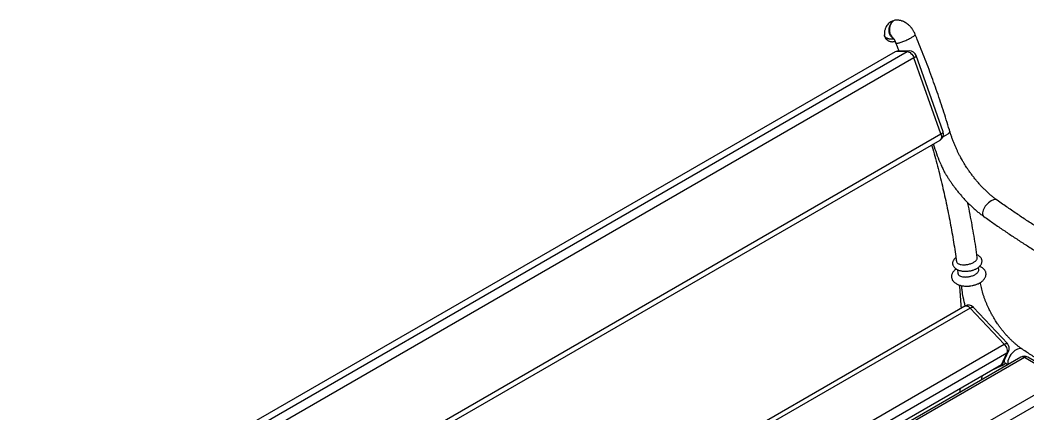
# Model space of a CAD drawing. Header units: millimetres. Extents: x 2710 to 8650, y -4054 to 146.
# Drawn here: x 6391 to 7841, y -1521 to -955 of the extents above; entities that cross this region are included whole.
import ezdxf

# ---------------------------------------------------------------- set-up
doc = ezdxf.new("R2010")
doc.units = ezdxf.units.MM

# ---------------------------------------------------------------- blocks, each defined once
blk = doc.blocks.new('izometria')
at = {"linetype": 'Continuous'}
for p, q in [((2850.3, 2030.7), (2850.2, 2030.6)), ((2849.4, 2017.9), (1590.8, 1291.2)), ((1608.4, 1291.6), (2867, 2018.2)), ((2867, 2018.2), (2849.4, 2017.9)), ((2870.1, 2019), (2852.5, 2018.7)), ((2876.6, 2009.1), (1617.9, 1282.5)), ((2915.4, 1899.6), (2876.6, 2009.1)), ((2918.6, 1902.8), (2879.7, 2012.4)), ((1656.8, 1173), (2915.4, 1899.6)), ((1655.5, 1164.2), (2914.2, 1890.8)), ((2939.3, 1704.4), (2939.9, 1698.8)), ((2949.9, 1651.8), (1801.4, 988.8)), ((2957.6, 1649.1), (1807.6, 985.2)), ((3006.4, 1596.9), (2957.6, 1649.1)), ((3011, 1597.9), (2962.2, 1650)), ((1880.4, 946.9), (3006.4, 1596.9)), ((3010.2, 1584.1), (1894.8, 940.2)), ((3002.4, 1567.5), (3010.2, 1584.1)), ((3005, 1570.2), (3012.7, 1586.8)), ((3002.4, 1567.5), (1906.5, 934.9)), ((3030.4, 1578.4), (1911.6, 932.5)), ((3035.5, 1577.9), (1915, 931)), ((2988.5, 1559.5), (3003.1, 1566.3)), ((3003.1, 1566.3), (3006.9, 1574.4)), ((3003.1, 1566.3), (3003.4, 1566.4)), ((3003.4, 1566.4), (3008.8, 1569.6)), ((3007.3, 1575.1), (3007.3, 1575.1)), ((3088.5, 1546.5), (3035.5, 1577.9)), ((3093.5, 1547), (3040.5, 1578.4)), ((2974.2, 1546), (2974.6, 1551.5)), ((1961.5, 895.9), (3088.5, 1546.5)), ((3095.5, 1534.2), (1971.1, 885.1)), ((2943, 1533.2), (2942.3, 1527.6))]:
    blk.add_line(p, q, dxfattribs=at)
at = {"linetype": 'Continuous', "flags": 128}
for points in [[(2867, 2018.2), (2868.3, 2018), (2869.7, 2017.5), (2871.1, 2016.7), (2872.4, 2015.6), (2873.7, 2014.2), (2874.9, 2012.6), (2875.8, 2010.9), (2876.6, 2009.1)], [(2876.6, 2009.1), (2877.8, 2009.9), (2878.8, 2010.7), (2879.4, 2011.4), (2879.7, 2012), (2879.7, 2012.4)], [(2915.4, 1899.6), (2916, 1897.8), (2916.2, 1896.1), (2916.2, 1894.5), (2915.9, 1893.1), (2915.3, 1892), (2914.6, 1891.1), (2914.2, 1890.8)], [(2915.4, 1899.6), (2916.7, 1900.4), (2917.7, 1901.2), (2918.3, 1901.9), (2918.6, 1902.5), (2918.6, 1902.8)], [(2949.9, 1651.8), (2949.9, 1651.9), (2951, 1652.2), (2952.2, 1652.3), (2953.6, 1652), (2954.9, 1651.3), (2956.3, 1650.3), (2957.6, 1649.1)], [(2957.6, 1649.1), (2959, 1649.8), (2960.1, 1650.2), (2961.1, 1650.4), (2961.8, 1650.2), (2962.2, 1650)], [(3006.4, 1596.9), (3007.8, 1597.6), (3008.9, 1598), (3009.9, 1598.2), (3010.6, 1598.1), (3011, 1597.9)], [(3006.4, 1596.9), (3007.6, 1595.5), (3008.7, 1593.8), (3009.6, 1592.1), (3010.2, 1590.3), (3010.6, 1588.5), (3010.7, 1586.9), (3010.6, 1585.4), (3010.2, 1584.1)]]:
    blk.add_lwpolyline(points, dxfattribs=at)
at = {"linetype": 'Continuous'}
for centre, radius, start, end in [((2852.6, 2012.4), 6.27, 91.1724, 120.5614), ((2870.2, 2012.8), 6.27, 91.1731, 120.5616), ((2870.3, 2009), 10, 19.5357, 91.0162), ((2909.2, 1899.5), 10, 299.9973, 19.5357), ((2954.9, 1643.2), 10, 43.0925, 119.9973), ((3003.7, 1591), 10, 334.9039, 43.0925), ((3007.2, 1589.4), 6.12, 299.0749, 334.4726), ((2999.4, 1572.9), 6.12, 299.0725, 334.4751), ((3035.4, 1569.8), 10, 59.425, 119.9973), ((3032.5, 1573.9), 4.98, 53.0527, 114.7411), ((3038.4, 1574.1), 4.76, 63.7485, 127.4957)]:
    blk.add_arc(centre, radius, start, end, dxfattribs=at)
for centre, major_axis, ratio, start_param, end_param in [((2913.6, 1898.6), (14.5, 5), 0.298275, 4.938533, 6.272839), ((2986.6, 1792.7), (9.9, 11.5), 0.490385, 0.043491, 2.517268), ((2986.6, 1792.7), (9.9, 11.5), 0.490385, 2.517268, 3.182293), ((3023, 1578.1), (9.6, 11.7), 0.514558, 0.048123, 2.893687)]:
    blk.add_ellipse(centre, major_axis=major_axis, ratio=ratio, start_param=start_param, end_param=end_param, dxfattribs=at)
for points, knots in [([(2878.3, 2043), (2878, 2043.8), (2877.3, 2045.5), (2876.2, 2047.6), (2875.1, 2049.3), (2874.3, 2050.6), (2873.6, 2051.5), (2872.9, 2052.4), (2871.9, 2053.6), (2870.5, 2055.1), (2868.6, 2056.8), (2866.5, 2058.5), (2864.1, 2060), (2861.8, 2061.3), (2859.6, 2062.1), (2857.6, 2062.7), (2855.7, 2063.1), (2853.6, 2063.3), (2850.8, 2063.4), (2847.2, 2062.8), (2843.5, 2061.3), (2840.7, 2059.1), (2838.5, 2056.8), (2837.1, 2054.8), (2836.2, 2053.1), (2835.6, 2051.8), (2835, 2050), (2834.4, 2047.8), (2834.1, 2045.1), (2834.1, 2043.1), (2834.1, 2042)], [0, 0, 0, 0, 0.042904, 0.078626, 0.107554, 0.129862, 0.145627, 0.155905, 0.179691, 0.21079, 0.248592, 0.28862, 0.330469, 0.372025, 0.407546, 0.436434, 0.466638, 0.494904, 0.528024, 0.596512, 0.657859, 0.711695, 0.758838, 0.805071, 0.821673, 0.84461, 0.874277, 0.910369, 0.952478, 1, 1, 1, 1]), ([(2847.2, 2037), (2847.1, 2037), (2846.3, 2037.4), (2845.1, 2038.5), (2843.5, 2040.1), (2842.4, 2041.8), (2841.6, 2043.7), (2840.9, 2046.3), (2840.6, 2049.8), (2841.2, 2053.3), (2842.2, 2056.1), (2843.3, 2058.2), (2844.5, 2060), (2845.8, 2061.3), (2846.8, 2061.9), (2847.2, 2062.2)], [0, 0, 0, 0, 0.001164, 0.108828, 0.175933, 0.24467, 0.31188, 0.381504, 0.504317, 0.63731, 0.716293, 0.797241, 0.868941, 0.942553, 1, 1, 1, 1]), ([(2847.2, 2062.2), (2846.7, 2061.8), (2845.6, 2061.1), (2844, 2059), (2842.7, 2056.4), (2841.8, 2053.5), (2841.4, 2051.1), (2841.3, 2048.7), (2841.5, 2046.5), (2842, 2044.3), (2842.9, 2041.8), (2844.5, 2039.4), (2846.1, 2037.8), (2847, 2037.1), (2847.2, 2036.9)], [0, 0, 0, 0, 0.078421, 0.156949, 0.294225, 0.377934, 0.461603, 0.532095, 0.602525, 0.673389, 0.744247, 0.871179, 0.96092, 1, 1, 1, 1]), ([(2837.2, 2037.6), (2836.9, 2037.8), (2836.4, 2038.1), (2835.8, 2038.6), (2835.2, 2039.2), (2834.8, 2039.7), (2834.6, 2040.2), (2834.4, 2040.6), (2834.2, 2041.1), (2834.1, 2041.5), (2834.1, 2041.9), (2834.1, 2042), (2834.1, 2042)], [0, 0, 0, 0, 0.13318, 0.266699, 0.400926, 0.536132, 0.616132, 0.707521, 0.810594, 0.895251, 0.98879, 1, 1, 1, 1]), ([(2834.2, 2041.3), (2834.3, 2041.1), (2834.4, 2040.4), (2834.7, 2039.3), (2835.4, 2037.9), (2836.3, 2036.6), (2837.2, 2035.6), (2838.1, 2034.8), (2839.3, 2034), (2840.7, 2033.3), (2842.3, 2032.7), (2844.1, 2032.4), (2846, 2032.3), (2847.8, 2032.5), (2849, 2032.9), (2849.6, 2033)], [0, 0, 0, 0, 0.040213, 0.095408, 0.183613, 0.279379, 0.319154, 0.386509, 0.459152, 0.539545, 0.625974, 0.717457, 0.813132, 0.91225, 1, 1, 1, 1]), ([(2847.9, 2036.1), (2847.6, 2036), (2846.9, 2035.9), (2845.8, 2035.9), (2844.8, 2035.8), (2844, 2035.9), (2843.1, 2035.9), (2842.1, 2036), (2841, 2036.2), (2839.9, 2036.5), (2839, 2036.8), (2838, 2037.2), (2837.5, 2037.5), (2837.2, 2037.6)], [0, 0, 0, 0, 0.0768362, 0.2004472, 0.2756381, 0.3441702, 0.4061919, 0.5162022, 0.6072175, 0.7062818, 0.8046101, 0.9024292, 1, 1, 1, 1]), ([(2847.2, 2036.9), (2847.2, 2036.9), (2847.2, 2036.9), (2847.4, 2036.7), (2847.6, 2036.4), (2847.9, 2036.1), (2848.4, 2035.5), (2848.9, 2034.6), (2849.4, 2033.6), (2849.9, 2032.2), (2850.1, 2031.2), (2850.2, 2030.7)], [0, 0, 0, 0, 0.097076, 0.161775, 0.217801, 0.29217, 0.386651, 0.502653, 0.641929, 0.806704, 1, 1, 1, 1]), ([(2850.3, 2030.6), (2850.4, 2030.5), (2850.6, 2030.2), (2851.5, 2030.1), (2852.9, 2030.2), (2854.8, 2030.6), (2857, 2031.2), (2859.5, 2032.1), (2862.2, 2033.1), (2865, 2034.2), (2867.7, 2035.5), (2870.3, 2036.8), (2872.7, 2038.1), (2874.8, 2039.3), (2876.4, 2040.5), (2877.6, 2041.5), (2878.3, 2042.3), (2878.5, 2042.8), (2878.3, 2043), (2878.3, 2043)], [0, 0, 0, 0, 0.053176, 0.11213, 0.170422, 0.228716, 0.287669, 0.347823, 0.409513, 0.47282, 0.537587, 0.60345, 0.669898, 0.736346, 0.802209, 0.866976, 0.930284, 0.991973, 1, 1, 1, 1]), ([(2850.3, 2030.6), (2851.8, 2027), (2853.4, 2023.1), (2855, 2019.1), (2855.1, 2018.8)], [0, 0, 0, 0, 0.911667, 1, 1, 1, 1]), ([(2928.1, 1903.6), (2927.9, 1904.2), (2926.4, 1909.6), (2923.2, 1919.9), (2918.6, 1934.4), (2913.8, 1948.9), (2908.8, 1963.4), (2903.7, 1977.9), (2898.4, 1992.4), (2892.9, 2006.8), (2887.2, 2021.3), (2882.4, 2033.3), (2879.3, 2040.6), (2878.3, 2043)], [0, 0, 0, 0, 0.013186, 0.117139, 0.221065, 0.324961, 0.428825, 0.532653, 0.636438, 0.740174, 0.843853, 0.947464, 1, 1, 1, 1]), ([(2946.6, 1861.1), (2945.6, 1862.9), (2944.1, 1865.4), (2942.1, 1869.2), (2940.4, 1872.5), (2938.6, 1876.4), (2936.7, 1880.5), (2934.8, 1884.9), (2933, 1889.4), (2931.3, 1894), (2929.7, 1898.7), (2928.6, 1901.9), (2928.2, 1903.5), (2928.1, 1903.6)], [0, 0, 0, 0, 0.131204, 0.184276, 0.272334, 0.363652, 0.461477, 0.563401, 0.668437, 0.775791, 0.884893, 0.995315, 1, 1, 1, 1]), ([(2904.4, 1885.2), (2904.5, 1885.1), (2904.6, 1884.7), (2905.1, 1883.3), (2906.8, 1877.8), (2910.1, 1868.3), (2914.2, 1857.9), (2918, 1849.7), (2920.7, 1844.5), (2922.5, 1841.4), (2923.2, 1840.3)], [0, 0, 0, 0, 0.007781, 0.0249103, 0.0934274, 0.3675673, 0.6417368, 0.779502, 0.9172386, 1, 1, 1, 1]), ([(2902, 1883.8), (2902.6, 1882), (2904.5, 1875.4), (2907.6, 1864), (2911.4, 1849.8), (2915, 1835.5), (2918.4, 1821.3), (2921.6, 1807.1), (2924.7, 1793), (2927.5, 1778.9), (2930.1, 1764.8), (2932.6, 1750.8), (2934.8, 1736.9), (2936.5, 1725.4), (2937.4, 1718.6), (2937.7, 1716.3)], [0, 0, 0, 0, 0.032518, 0.116316, 0.200223, 0.28423, 0.368323, 0.452496, 0.53674, 0.621046, 0.705409, 0.789822, 0.87428, 0.958777, 1, 1, 1, 1]), ([(2996.2, 1804.5), (2995.6, 1804.9), (2993.8, 1806.2), (2990.7, 1808.6), (2986.9, 1811.7), (2983.2, 1815), (2979.4, 1818.5), (2975.7, 1822.2), (2972.1, 1826), (2968.6, 1830), (2965.1, 1834.1), (2961.8, 1838.3), (2958.6, 1842.6), (2955.6, 1846.8), (2953.1, 1850.5), (2950.9, 1853.9), (2948.8, 1857.3), (2947.4, 1859.7), (2946.6, 1861.1)], [0, 0, 0, 0, 0.030608, 0.100126, 0.169756, 0.239474, 0.309243, 0.379021, 0.448747, 0.518328, 0.587622, 0.656369, 0.724041, 0.789318, 0.850811, 0.894433, 0.939903, 1, 1, 1, 1]), ([(2923.2, 1840.3), (2923.3, 1840.1), (2923.9, 1839.2), (2925.3, 1837), (2927.5, 1833.6), (2930.2, 1829.6), (2933.1, 1825.5), (2936.2, 1821.3), (2939.5, 1817), (2943, 1812.8), (2946.7, 1808.6), (2950.4, 1804.4), (2954.3, 1800.4), (2958.3, 1796.5), (2962.4, 1792.7), (2966.6, 1789), (2970.9, 1785.5), (2974.3, 1782.9), (2976.4, 1781.4), (2977, 1781)], [0, 0, 0, 0, 0.005685, 0.038611, 0.09326, 0.149958, 0.210736, 0.274121, 0.339519, 0.406461, 0.474615, 0.543738, 0.61365, 0.684214, 0.755328, 0.82691, 0.898897, 0.971239, 1, 1, 1, 1]), ([(2967.7, 1721.7), (2967, 1726.8), (2965.6, 1737), (2963.1, 1752.5), (2960.5, 1768.1), (2957.5, 1783.9), (2955.4, 1794.7), (2954.2, 1800.3), (2954.2, 1800.6)], [0, 0, 0, 0, 0.194626, 0.39314, 0.591777, 0.790552, 0.989484, 1, 1, 1, 1]), ([(3208.2, 1682.1), (3207.8, 1682.2), (3202.7, 1684.4), (3192.7, 1689), (3178.3, 1695.7), (3163.8, 1702.8), (3149.4, 1710.1), (3134.9, 1717.7), (3120.4, 1725.6), (3105.9, 1733.8), (3091.4, 1742.2), (3076.8, 1751), (3062.3, 1760), (3047.8, 1769.3), (3033.3, 1778.8), (3018.7, 1788.6), (3006.4, 1797.2), (2998.9, 1802.6), (2996.2, 1804.5)], [0, 0, 0, 0, 0.005394, 0.07361, 0.141839, 0.210081, 0.278336, 0.346605, 0.414889, 0.48319, 0.551507, 0.619841, 0.688195, 0.756568, 0.824963, 0.893381, 0.961823, 1, 1, 1, 1]), ([(2977, 1781), (2979.6, 1779.1), (2986.8, 1774), (2998.6, 1765.8), (3012.4, 1756.4), (3026.2, 1747.3), (3040.1, 1738.3), (3053.9, 1729.7), (3067.8, 1721.2), (3081.7, 1713), (3095.6, 1705.1), (3109.5, 1697.4), (3123.3, 1689.9), (3137.2, 1682.7), (3151.1, 1675.7), (3165, 1669), (3178.8, 1662.5), (3188.5, 1658.1), (3193.5, 1656), (3193.9, 1655.8)], [0, 0, 0, 0, 0.036724, 0.100457, 0.164211, 0.227983, 0.291773, 0.35558, 0.419404, 0.483243, 0.547096, 0.610963, 0.674843, 0.738736, 0.802641, 0.866557, 0.930484, 0.994422, 1, 1, 1, 1]), ([(2954.8, 1702.3), (2955.7, 1702.4), (2956.9, 1702.5), (2958.7, 1702.9), (2960.2, 1703.2), (2962, 1703.8), (2963.8, 1704.4), (2965.5, 1705.2), (2967.3, 1706.1), (2968.9, 1707.1), (2970.4, 1708.3), (2971.7, 1709.6), (2972.8, 1711), (2973.7, 1712.5), (2974.3, 1714), (2974.6, 1715.6), (2974.6, 1717.2), (2974.3, 1718.8), (2973.7, 1720.3), (2972.8, 1721.7), (2971.6, 1722.9), (2970.2, 1724), (2968.7, 1724.9), (2967.6, 1725.4), (2967.1, 1725.6)], [0, 0, 0, 0, 0.05618, 0.079336, 0.117648, 0.15734, 0.199896, 0.244306, 0.2902, 0.337218, 0.384897, 0.432775, 0.480412, 0.527518, 0.574074, 0.620359, 0.666938, 0.714622, 0.764194, 0.810929, 0.859369, 0.909462, 0.960753, 1, 1, 1, 1]), ([(2937, 1721.8), (2936.9, 1721.7), (2936.3, 1721.3), (2935.4, 1720.4), (2934.2, 1719.1), (2933.4, 1717.7), (2932.7, 1716.2), (2932.3, 1714.7), (2932.2, 1713.2), (2932.4, 1711.6), (2933, 1710.1), (2933.8, 1708.6), (2935, 1707.2), (2936.4, 1706), (2938, 1704.9), (2939.9, 1704), (2941.9, 1703.3), (2944, 1702.7), (2946.1, 1702.3), (2948.2, 1702.1), (2950, 1702), (2951.7, 1702), (2953.2, 1702.1), (2954.3, 1702.2), (2954.8, 1702.3)], [0, 0, 0, 0, 0.009229, 0.057799, 0.106351, 0.154509, 0.202043, 0.248972, 0.295615, 0.342559, 0.390622, 0.440564, 0.493458, 0.543538, 0.595418, 0.648556, 0.702051, 0.754876, 0.805897, 0.853605, 0.895935, 0.928132, 0.964731, 1, 1, 1, 1]), ([(2937.8, 1716.3), (2937.9, 1716), (2937.9, 1715.3), (2938.6, 1714.3), (2939.8, 1713.2), (2940.9, 1712.7), (2941.4, 1712.5)], [0, 0, 0, 0, 0.197063, 0.4615, 0.735894, 1, 1, 1, 1]), ([(2941.4, 1712.5), (2941.9, 1712.3), (2942.9, 1711.9), (2945.3, 1711.4), (2948, 1711.3), (2950.9, 1711.4), (2953.2, 1711.7), (2955.6, 1712.1), (2958, 1712.8), (2960.3, 1713.7), (2962.5, 1714.8), (2964.4, 1716), (2966, 1717.5), (2967.1, 1719), (2967.7, 1720.5), (2967.7, 1721.4), (2967.6, 1721.7)], [0, 0, 0, 0, 0.053992, 0.109532, 0.219454, 0.277802, 0.337518, 0.402677, 0.469348, 0.542415, 0.6173, 0.6961, 0.77716, 0.856068, 0.937674, 1, 1, 1, 1]), ([(2937.6, 1705.3), (2937.3, 1705.1), (2936.4, 1704.5), (2935.1, 1703.4), (2933.8, 1702), (2932.6, 1700.5), (2931.7, 1698.9), (2931.1, 1697.3), (2930.7, 1695.6), (2930.6, 1693.9), (2930.9, 1692.2), (2931.4, 1690.5), (2932.3, 1688.9), (2933.5, 1687.3), (2935, 1685.9), (2936.8, 1684.6), (2938.7, 1683.5), (2940.8, 1682.6), (2943.1, 1681.8), (2945.5, 1681.2), (2948, 1680.8), (2950.2, 1680.6), (2952.2, 1680.6), (2954.1, 1680.6), (2955.7, 1680.7), (2956.8, 1680.8), (2957.2, 1680.8)], [0, 0, 0, 0, 0.0221418, 0.0665017, 0.1108695, 0.1549238, 0.1984178, 0.2412505, 0.2834966, 0.3254064, 0.3673815, 0.4099434, 0.4535768, 0.4988929, 0.5466283, 0.5919033, 0.6386924, 0.6866651, 0.7352161, 0.7835255, 0.8304877, 0.8740843, 0.910725, 0.9407835, 0.976682, 1, 1, 1, 1]), ([(2940, 1698.8), (2940.1, 1698.6), (2940.1, 1697.9), (2940.7, 1696.9), (2941.8, 1695.8), (2943, 1695.2), (2943.6, 1694.9)], [0, 0, 0, 0, 0.174418, 0.43804, 0.711654, 1, 1, 1, 1]), ([(2943.6, 1694.9), (2944.6, 1694.6), (2946.1, 1694.1), (2948.6, 1693.8), (2950.7, 1693.7), (2952.8, 1693.8), (2955.1, 1694.1), (2957.5, 1694.5), (2959.9, 1695.2), (2962.2, 1696), (2964.4, 1697.1), (2966.4, 1698.3), (2968, 1699.8), (2969.2, 1701.3), (2969.9, 1702.8), (2969.9, 1703.7), (2969.8, 1704.1)], [0, 0, 0, 0, 0.102917, 0.157423, 0.213329, 0.2715, 0.331036, 0.395904, 0.462271, 0.535073, 0.609669, 0.688598, 0.769765, 0.849234, 0.931403, 1, 1, 1, 1]), ([(2957.2, 1680.8), (2958.2, 1681), (2959.6, 1681.1), (2961.6, 1681.6), (2963.3, 1682), (2965.3, 1682.5), (2967.3, 1683.3), (2969.3, 1684.1), (2971.3, 1685.2), (2973.2, 1686.3), (2974.9, 1687.7), (2976.5, 1689.1), (2977.8, 1690.7), (2978.9, 1692.3), (2979.7, 1694), (2980.2, 1695.8), (2980.4, 1697.5), (2980.3, 1699.3), (2979.9, 1701), (2979.1, 1702.7), (2978, 1704.3), (2976.6, 1705.6), (2975.1, 1706.9), (2973.3, 1708), (2971.9, 1708.7), (2971.1, 1708.9), (2971, 1709)], [0, 0, 0, 0, 0.05521, 0.077156, 0.113622, 0.151377, 0.191864, 0.234131, 0.277756, 0.322263, 0.367198, 0.412114, 0.456639, 0.50055, 0.543821, 0.586624, 0.629317, 0.672403, 0.71644, 0.761965, 0.809701, 0.854183, 0.900081, 0.947153, 0.99496, 1, 1, 1, 1]), ([(2969.8, 1704.1), (2969.8, 1704.8), (2969.7, 1705.9), (2969.5, 1707.1), (2969.4, 1707.6)], [0, 0, 0, 0, 0.561174, 1, 1, 1, 1]), ([(2941.7, 1682.3), (2941.8, 1682.2), (2942.3, 1677.5), (2943, 1668.3), (2943.9, 1657.3), (2944.3, 1650.8), (2944.5, 1648.7)], [0, 0, 0, 0, 0.01175, 0.413066, 0.814481, 1, 1, 1, 1]), ([(2990.4, 1636.8), (2989.5, 1638.4), (2988.2, 1640.7), (2986.4, 1644.1), (2985, 1647), (2983.3, 1650.4), (2981.7, 1654.1), (2980.1, 1658), (2978.5, 1662), (2977.1, 1666), (2975.8, 1670.2), (2974.6, 1674.3), (2973.6, 1678.5), (2972.7, 1682.3), (2972.3, 1684.7), (2972.1, 1685.7)], [0, 0, 0, 0, 0.100585, 0.141376, 0.209021, 0.279153, 0.354251, 0.432447, 0.512968, 0.595194, 0.678675, 0.763074, 0.84813, 0.933636, 1, 1, 1, 1]), ([(2950.5, 1652), (2949.4, 1656.1), (2947.6, 1663.6), (2946.3, 1671.8), (2945.8, 1676.1), (2945.5, 1677.7), (2945.3, 1679.3), (2945.2, 1680.7), (2945.1, 1681.4)], [0, 0, 0, 0, 0.424833, 0.755942, 0.838697, 0.859385, 0.927086, 1, 1, 1, 1]), ([(3032.3, 1590), (3032, 1590.3), (3030.5, 1591.2), (3028, 1593.1), (3024.6, 1595.7), (3021.3, 1598.5), (3018, 1601.5), (3014.7, 1604.7), (3011.5, 1608), (3008.4, 1611.5), (3005.3, 1615.1), (3002.4, 1618.8), (2999.6, 1622.5), (2997.2, 1626), (2995.1, 1629.1), (2993.2, 1632), (2991.7, 1634.6), (2990.7, 1636.3), (2990.4, 1636.8)], [0, 0, 0, 0, 0.022432, 0.095177, 0.168112, 0.241203, 0.314402, 0.387645, 0.460847, 0.533875, 0.606512, 0.678347, 0.748458, 0.814156, 0.868424, 0.913914, 0.969549, 1, 1, 1, 1]), ([(3226.7, 1486.7), (3226.6, 1486.7), (3222, 1488.4), (3212.9, 1492.1), (3199.3, 1497.8), (3185.7, 1503.8), (3172, 1510.1), (3158.3, 1516.7), (3144.6, 1523.5), (3130.9, 1530.7), (3117.1, 1538.1), (3103.4, 1545.8), (3089.6, 1553.8), (3075.8, 1562.1), (3062, 1570.6), (3048.2, 1579.4), (3038.3, 1585.9), (3033, 1589.5), (3032.3, 1590)], [0, 0, 0, 0, 0.001346, 0.071781, 0.142229, 0.21269, 0.283166, 0.353655, 0.424161, 0.494682, 0.565221, 0.635778, 0.706354, 0.776952, 0.847571, 0.918213, 0.988881, 1, 1, 1, 1]), ([(3006.9, 1574.4), (3006.7, 1573.8), (3006.4, 1572.9), (3006.4, 1571.8), (3006.6, 1571.2), (3006.9, 1571), (3007, 1571)], [0, 0, 0, 0, 0.36905, 0.615462, 0.868566, 1, 1, 1, 1]), ([(3007, 1570.9), (3008.3, 1570), (3009.8, 1568.8), (3011.3, 1567.7), (3011.6, 1567.6)], [0, 0, 0, 0, 0.822014, 1, 1, 1, 1])]:
    blk.add_open_spline(points, degree=3, knots=knots, dxfattribs=at)

msp = doc.modelspace()

# ---------------------------------------------------------------- block references
msp.add_blockref('izometria', (4800.33, -3018.24))

doc.saveas('drawing.dxf')
